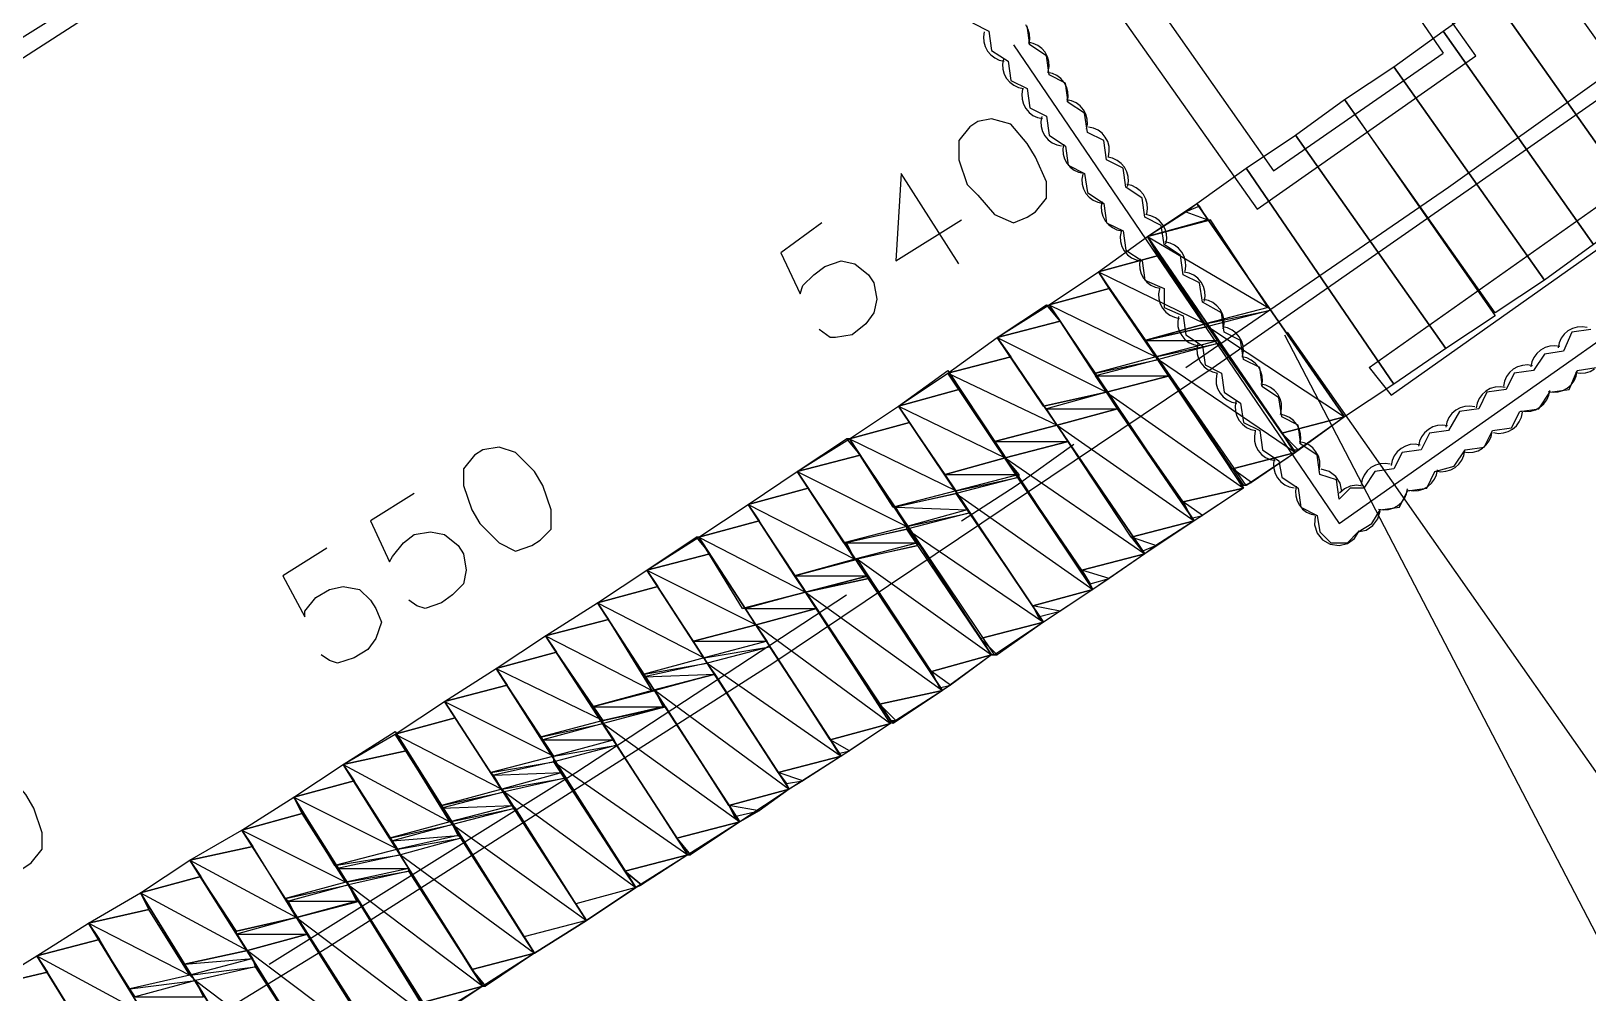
# Model space of a CAD drawing. Header units: millimetres. Extents: x 1 to 1188, y 1 to 840.
# Drawn here: x 1016.45 to 1052.58, y 583.54 to 605.86 of the extents above; entities that cross this region are included whole.
import ezdxf

# ---------------------------------------------------------------- set-up
doc = ezdxf.new("R2010")
doc.units = ezdxf.units.MM
doc.layers.add('GEOMETRY', color=7, linetype='Continuous')
doc.layers.add('TEXT_OUTLINE', color=7, linetype='Continuous')

msp = doc.modelspace()

# ---------------------------------------------------------------- linework, layer by layer
at = {"layer": 'GEOMETRY'}
for points in [[(939.172, 564.395), (950.411, 569.411), (961.46, 574.745), (972.446, 580.27), (983.368, 586.048), (994.1, 592.018), (1004.704, 598.177), (1015.245, 604.591), (1025.595, 611.258), (1035.819, 618.053), (1045.916, 625.102), (1055.821, 632.404), (1065.601, 639.833), (1075.253, 647.453), (1084.714, 655.327), (1094.048, 663.392), (1103.193, 671.583), (1112.146, 680.029), (1120.972, 688.602), (1129.545, 697.364)], [(947.301, 544.329), (958.477, 549.409), (969.589, 554.743), (980.573, 560.268), (991.432, 565.982), (1002.228, 571.952), (1012.832, 578.175), (1023.309, 584.589), (1033.66, 591.192), (1043.883, 598.051), (1053.98, 605.098), (1063.95, 612.338), (1073.729, 619.831), (1083.381, 627.451), (1092.842, 635.325), (1102.114, 643.326), (1111.257, 651.581), (1120.273, 659.963), (1129.038, 668.598), (1137.673, 677.361), (1146.119, 686.315), (1154.373, 695.459)], [(1035.12, 615.577), (1044.9, 601.733)], [(1009.847, 601.733), (1010.991, 602.431), (1021.341, 608.908), (1023.246, 610.179)], [(1049.98, 605.289), (1048.139, 607.893)], [(1047.694, 607.576), (1049.218, 605.353)], [(1043.248, 598.051), (1049.344, 602.241), (1056.266, 607.194)], [(1043.248, 598.051), (1049.344, 602.241), (1056.266, 607.194)], [(1038.295, 606.052), (1038.677, 605.86), (1038.74, 605.416), (1039.121, 605.163), (1039.184, 604.718), (1039.566, 604.527), (1039.629, 604.082), (1040.01, 603.892), (1040.073, 603.447), (1040.455, 603.194), (1040.518, 602.748), (1040.898, 602.558), (1040.963, 602.114), (1041.344, 601.86), (1041.407, 601.416), (1041.789, 601.226), (1041.852, 600.781), (1042.232, 600.527), (1042.296, 600.082), (1042.741, 599.892), (1042.741, 599.447), (1043.185, 599.256), (1043.248, 598.813), (1043.63, 598.558), (1043.693, 598.114), (1044.073, 597.923), (1044.138, 597.479), (1044.519, 597.225), (1044.582, 596.78), (1044.964, 596.59), (1045.027, 596.145), (1045.407, 595.891), (1045.471, 595.51), (1045.852, 595.256), (1045.916, 594.811), (1046.296, 594.621), (1046.36, 594.24), (1046.614, 593.985), (1046.995, 593.985), (1047.248, 594.24), (1047.567, 594.431), (1047.757, 594.748), (1048.202, 594.811), (1048.392, 595.193), (1048.836, 595.256), (1049.027, 595.638), (1049.471, 595.764), (1049.726, 596.145), (1050.17, 596.208), (1050.36, 596.59), (1050.805, 596.653), (1050.995, 597.034), (1051.44, 597.097), (1051.694, 597.479), (1052.139, 597.542), (1052.329, 597.986), (1052.773, 598.051)], [(1052.646, 598.939), (1052.202, 598.876), (1052.011, 598.431), (1051.567, 598.368), (1051.314, 597.986), (1050.869, 597.923), (1050.678, 597.542), (1050.233, 597.479), (1050.043, 597.097), (1049.598, 597.034), (1049.344, 596.59), (1048.901, 596.527), (1048.709, 596.145), (1048.265, 596.081), (1048.075, 595.701), (1047.63, 595.638), (1047.377, 595.256), (1047.058, 595.256), (1046.805, 595.002), (1046.741, 595.446), (1046.36, 595.573), (1046.296, 596.018), (1045.916, 596.272), (1045.852, 596.717), (1045.471, 596.907), (1045.407, 597.352), (1045.027, 597.606), (1044.964, 598.051), (1044.582, 598.241), (1044.519, 598.685), (1044.138, 598.876), (1044.073, 599.32), (1043.63, 599.573), (1043.566, 600.019), (1043.185, 600.209), (1043.121, 600.654), (1042.741, 600.907), (1042.677, 601.352), (1042.296, 601.543), (1042.232, 601.988), (1041.852, 602.241), (1041.789, 602.685), (1041.407, 602.877), (1041.344, 603.32), (1040.963, 603.51), (1040.898, 603.956), (1040.518, 604.209), (1040.455, 604.654), (1040.073, 604.844), (1040.01, 605.289), (1039.629, 605.543), (1039.566, 605.988)], [(1042.868, 606.052), (1045.281, 602.622)], [(1049.218, 605.86), (1052.71, 600.907)], [(1039.248, 605.543), (1046.805, 594.431), (1058.171, 602.431)], [(1044.9, 601.733), (1049.98, 605.289)], [(1045.281, 602.622), (1049.218, 605.353)], [(1047.503, 598.051), (1054.869, 603.257)], [(1047.503, 598.051), (1048.01, 597.415), (1055.377, 602.622), (1054.869, 603.257)], [(1037.978, 600.464), (1036.644, 602.558), (1036.518, 600.527), (1038.042, 601.479)], [(1034.803, 601.416), (1033.851, 600.717), (1034.295, 599.765), (1034.358, 599.955), (1034.613, 600.209), (1034.867, 600.4), (1035.247, 600.527), (1035.565, 600.464), (1035.882, 600.209), (1036.009, 600.019), (1036.073, 599.638), (1036.009, 599.32), (1035.819, 599.066), (1035.502, 598.813), (1035.12, 598.748), (1034.994, 598.748), (1034.74, 598.939)], [(1045.534, 598.813), (1066.235, 558.997)], [(1045.598, 598.876), (1070.681, 563.126)], [(1037.723, 597.923), (1041.09, 592.906)], [(1038.042, 594.494), (1039.311, 595.319), (1040.645, 596.272)], [(1038.042, 594.494), (1039.311, 595.319), (1040.645, 596.272)], [(1025.342, 595.129), (1024.326, 594.494), (1024.77, 593.542), (1024.833, 593.669), (1025.088, 593.985), (1025.342, 594.177), (1025.722, 594.24), (1026.04, 594.177), (1026.357, 593.922), (1026.484, 593.732), (1026.548, 593.352), (1026.484, 593.033), (1026.231, 592.78), (1025.977, 592.589), (1025.595, 592.463), (1025.405, 592.526), (1025.215, 592.653)], [(1023.309, 593.859), (1022.294, 593.223), (1022.802, 592.271), (1022.802, 592.398), (1023.056, 592.716), (1023.373, 592.906), (1023.691, 592.97), (1024.071, 592.906), (1024.326, 592.653), (1024.453, 592.463), (1024.58, 592.144), (1024.453, 591.764), (1024.263, 591.509), (1023.944, 591.319), (1023.564, 591.192), (1023.373, 591.256), (1023.182, 591.382)], [(1021.977, 584.207), (1029.089, 588.652), (1035.375, 592.78)], [(1021.977, 584.207), (1029.089, 588.652), (1035.375, 592.78)], [(1026.04, 590.303), (1029.342, 585.223)]]:
    msp.add_lwpolyline(points, dxfattribs=at)
for points in [[(1050.36, 606.685), (1051.504, 607.448), (1054.996, 602.558), (1053.853, 601.733)], [(1049.218, 605.86), (1050.36, 606.685), (1053.853, 601.733), (1052.71, 600.907)], [(1048.075, 605.035), (1049.218, 605.86), (1052.71, 600.907), (1051.567, 600.082)], [(1046.931, 604.273), (1048.075, 605.035), (1051.567, 600.082), (1050.423, 599.32)], [(1045.789, 603.447), (1046.931, 604.273), (1050.423, 599.256), (1049.281, 598.494)], [(1038.232, 603.639), (1037.978, 603.32), (1037.978, 602.877), (1038.169, 602.305), (1038.422, 602.051), (1038.804, 601.606), (1039.248, 601.416), (1039.566, 601.543), (1039.756, 601.669), (1040.01, 601.988), (1040.01, 602.368), (1039.756, 602.94), (1039.566, 603.257), (1039.184, 603.702), (1038.74, 603.829), (1038.422, 603.765)], [(1044.645, 602.685), (1045.789, 603.447), (1049.281, 598.494), (1048.075, 597.669)], [(1043.503, 601.86), (1044.645, 602.685), (1048.075, 597.669), (1046.931, 596.907)], [(1042.359, 601.098), (1043.503, 601.86), (1046.931, 596.907), (1045.789, 596.081)], [(1043.248, 601.669), (1043.756, 601.479), (1042.359, 601.098)], [(1043.503, 601.86), (1043.566, 601.796), (1043.248, 601.669)], [(1043.566, 601.796), (1043.248, 601.669), (1043.756, 601.479)], [(1043.82, 601.479), (1042.359, 601.098), (1043.82, 601.479), (1042.359, 601.098), (1043.756, 601.479)], [(1043.82, 601.479), (1042.359, 601.098), (1045.154, 599.447)], [(1041.217, 600.272), (1042.359, 601.098), (1045.789, 596.081), (1044.645, 595.319)], [(1042.359, 601.098), (1042.614, 600.654), (1041.217, 600.272)], [(1042.614, 600.654), (1042.359, 601.098)], [(1042.359, 601.098), (1045.154, 599.447), (1043.693, 599.066)], [(1042.614, 600.654), (1041.217, 600.272)], [(1041.217, 600.272), (1042.614, 600.654)], [(1042.614, 600.654), (1041.217, 600.272), (1043.693, 599.066)], [(1040.073, 599.51), (1041.217, 600.272), (1044.582, 595.256), (1043.439, 594.494)], [(1041.217, 600.272), (1041.47, 599.892), (1040.073, 599.51)], [(1041.47, 599.892), (1041.217, 600.272)], [(1041.217, 600.272), (1043.693, 599.066), (1042.296, 598.685)], [(1040.073, 599.51), (1041.47, 599.892)], [(1041.47, 599.892), (1040.073, 599.51)], [(1041.47, 599.892), (1040.073, 599.51), (1042.551, 598.304)], [(1038.867, 598.748), (1040.073, 599.51), (1043.439, 594.494), (1042.296, 593.732)], [(1040.01, 599.51), (1040.328, 599.13), (1038.867, 598.748)], [(1040.328, 599.13), (1040.01, 599.51)], [(1040.073, 599.51), (1042.551, 598.304), (1041.153, 597.923)], [(1045.154, 599.447), (1043.693, 599.066), (1045.217, 599.383)], [(1043.693, 599.066), (1045.217, 599.383), (1043.756, 599.003)], [(1045.217, 599.383), (1043.756, 599.003), (1046.931, 596.907)], [(1040.328, 599.13), (1038.867, 598.748)], [(1038.867, 598.748), (1040.328, 599.13)], [(1040.328, 599.13), (1038.867, 598.748), (1041.407, 597.479)], [(1043.756, 599.003), (1042.296, 598.685), (1043.756, 599.003), (1042.296, 598.685), (1043.693, 599.066)], [(1043.756, 599.003), (1042.296, 598.685), (1044.01, 598.685)], [(1043.756, 599.003), (1046.931, 596.907), (1045.471, 596.527)], [(1037.723, 597.923), (1038.867, 598.748), (1042.296, 593.732), (1041.09, 592.906)], [(1038.867, 598.748), (1039.184, 598.304), (1037.723, 597.923)], [(1039.184, 598.304), (1038.867, 598.748)], [(1038.867, 598.748), (1041.407, 597.479), (1039.946, 597.16)], [(1042.551, 598.304), (1044.01, 598.621), (1042.614, 598.241), (1042.551, 598.304), (1041.153, 597.923), (1042.614, 598.241)], [(1042.296, 598.685), (1044.01, 598.685), (1042.551, 598.304)], [(1044.01, 598.685), (1042.551, 598.304), (1044.01, 598.621)], [(1044.01, 598.621), (1042.614, 598.241), (1045.789, 596.081)], [(1039.184, 598.304), (1037.723, 597.923)], [(1037.723, 597.923), (1039.184, 598.304)], [(1039.184, 598.304), (1037.723, 597.923), (1040.264, 596.717)], [(1036.581, 597.16), (1037.723, 597.986), (1041.09, 592.906), (1039.946, 592.144)], [(1037.723, 597.923), (1037.978, 597.542), (1036.581, 597.16)], [(1037.978, 597.542), (1037.723, 597.923)], [(1037.723, 597.923), (1040.264, 596.717), (1038.804, 596.335)], [(1041.153, 597.923), (1042.614, 598.241), (1041.153, 597.859)], [(1042.614, 598.241), (1041.153, 597.859), (1042.868, 597.859)], [(1042.614, 598.241), (1045.789, 596.081), (1044.328, 595.701)], [(1037.978, 597.542), (1036.581, 597.16)], [(1036.581, 597.16), (1037.978, 597.542)], [(1037.978, 597.542), (1036.581, 597.16), (1039.057, 595.955)], [(1041.153, 597.859), (1042.868, 597.859), (1041.407, 597.479)], [(1041.407, 597.479), (1042.868, 597.859)], [(1042.868, 597.859), (1041.407, 597.479)], [(1042.868, 597.859), (1041.407, 597.479), (1044.582, 595.256)], [(1041.407, 597.479), (1039.946, 597.16)], [(1039.946, 597.16), (1041.407, 597.479), (1040.01, 597.097)], [(1041.407, 597.479), (1040.01, 597.097), (1041.66, 597.097)], [(1041.407, 597.479), (1044.582, 595.256), (1043.185, 594.939)], [(1035.439, 596.398), (1036.581, 597.16), (1039.946, 592.144), (1038.804, 591.382)], [(1036.581, 597.16), (1036.835, 596.78), (1035.439, 596.398)], [(1036.835, 596.78), (1036.581, 597.16)], [(1036.581, 597.16), (1039.057, 595.955), (1037.66, 595.573)], [(1040.01, 597.097), (1041.66, 597.097), (1040.264, 596.717)], [(1040.264, 596.717), (1041.66, 597.097)], [(1041.66, 597.097), (1040.264, 596.717)], [(1041.66, 597.097), (1040.264, 596.717), (1043.439, 594.494)], [(1045.471, 596.527), (1046.931, 596.907), (1045.852, 596.145)], [(1036.835, 596.78), (1035.439, 596.398)], [(1035.439, 596.398), (1036.835, 596.78)], [(1036.835, 596.78), (1035.439, 596.398), (1037.915, 595.193)], [(1038.804, 596.335), (1040.264, 596.717)], [(1040.264, 596.717), (1038.804, 596.335)], [(1040.264, 596.717), (1038.804, 596.335), (1040.518, 596.335)], [(1040.264, 596.717), (1043.439, 594.494), (1041.979, 594.114)], [(1045.471, 596.527), (1045.726, 596.145), (1045.852, 596.145)], [(1026.739, 596.018), (1026.484, 595.701), (1026.484, 595.319), (1026.676, 594.748), (1026.866, 594.431), (1027.31, 593.985), (1027.691, 593.795), (1028.072, 593.922), (1028.263, 594.05), (1028.517, 594.304), (1028.517, 594.748), (1028.327, 595.319), (1028.135, 595.638), (1027.691, 596.081), (1027.31, 596.208), (1026.929, 596.145)], [(1034.231, 595.638), (1035.439, 596.398), (1038.74, 591.382), (1037.597, 590.557)], [(1035.375, 596.398), (1035.692, 596.018), (1034.231, 595.638)], [(1035.439, 596.398), (1035.375, 596.398), (1035.692, 596.018)], [(1035.439, 596.398), (1037.915, 595.193), (1036.454, 594.811)], [(1038.804, 596.335), (1040.518, 596.335), (1039.057, 595.955)], [(1039.057, 595.955), (1040.518, 596.335)], [(1040.518, 596.335), (1039.057, 595.955)], [(1040.518, 596.335), (1039.057, 595.955), (1042.296, 593.732)], [(1044.328, 595.701), (1045.789, 596.081), (1044.772, 595.383)], [(1045.726, 596.145), (1045.852, 596.145), (1045.789, 596.081)], [(1035.692, 596.018), (1034.231, 595.638)], [(1034.231, 595.638), (1035.692, 596.018)], [(1035.692, 596.018), (1034.231, 595.638), (1036.771, 594.367)], [(1037.66, 595.573), (1039.057, 595.955)], [(1039.057, 595.955), (1037.66, 595.573)], [(1039.057, 595.955), (1037.66, 595.573), (1039.376, 595.573)], [(1039.057, 595.955), (1042.296, 593.732), (1040.835, 593.352)], [(1033.089, 594.876), (1034.231, 595.638), (1037.597, 590.557), (1036.454, 589.795)], [(1034.231, 595.638), (1034.485, 595.256), (1033.089, 594.876)], [(1034.485, 595.256), (1034.231, 595.638)], [(1034.231, 595.638), (1036.771, 594.367), (1035.31, 593.985)], [(1037.915, 595.193), (1039.376, 595.51), (1037.915, 595.129), (1037.915, 595.193), (1036.454, 594.811), (1037.915, 595.129)], [(1037.66, 595.573), (1039.376, 595.573), (1037.915, 595.193)], [(1039.376, 595.573), (1037.915, 595.193), (1039.376, 595.51)], [(1039.376, 595.51), (1037.915, 595.129), (1041.09, 592.906)], [(1044.328, 595.701), (1044.582, 595.319), (1044.772, 595.383)], [(1044.582, 595.319), (1044.772, 595.383), (1044.645, 595.319)], [(1034.485, 595.256), (1033.089, 594.876)], [(1033.089, 594.876), (1034.485, 595.256)], [(1034.485, 595.256), (1033.089, 594.876), (1035.565, 593.605)], [(1036.454, 594.811), (1037.915, 595.129), (1036.518, 594.811)], [(1037.915, 595.129), (1036.518, 594.811), (1038.169, 594.748)], [(1037.915, 595.129), (1041.09, 592.906), (1039.693, 592.526)], [(1043.185, 594.939), (1044.582, 595.256), (1043.63, 594.621)], [(1031.945, 594.114), (1033.089, 594.876), (1036.391, 589.795), (1035.247, 589.033)], [(1033.089, 594.876), (1033.343, 594.494), (1031.945, 594.114)], [(1033.343, 594.494), (1033.089, 594.876)], [(1033.089, 594.876), (1035.565, 593.605), (1034.168, 593.223)], [(1036.771, 594.367), (1038.232, 594.684), (1036.771, 594.304), (1036.771, 594.367), (1035.31, 593.985), (1036.771, 594.304)], [(1036.518, 594.811), (1038.169, 594.748), (1036.771, 594.367)], [(1038.169, 594.748), (1036.771, 594.367), (1038.232, 594.684)], [(1038.232, 594.684), (1036.771, 594.304), (1039.946, 592.144)], [(1043.185, 594.939), (1043.376, 594.557), (1043.63, 594.621)], [(1033.343, 594.494), (1031.945, 594.114)], [(1031.945, 594.114), (1033.343, 594.494)], [(1033.343, 594.494), (1031.945, 594.114), (1034.422, 592.843)], [(1035.31, 593.985), (1036.771, 594.304), (1035.375, 593.985)], [(1036.771, 594.304), (1035.375, 593.985), (1037.026, 593.985)], [(1036.771, 594.304), (1039.946, 592.144), (1038.485, 591.764)], [(1041.979, 594.114), (1043.439, 594.494), (1042.551, 593.922)], [(1043.376, 594.557), (1043.63, 594.621), (1043.439, 594.494)], [(1030.739, 593.352), (1031.945, 594.114), (1035.247, 589.033), (1034.041, 588.271)], [(1031.882, 594.114), (1032.2, 593.732), (1030.739, 593.352)], [(1031.945, 594.114), (1031.882, 594.114), (1032.2, 593.732)], [(1031.945, 594.114), (1034.422, 592.843), (1032.961, 592.463)], [(1035.375, 593.985), (1037.026, 593.985), (1035.565, 593.605)], [(1037.026, 593.985), (1035.565, 593.605), (1037.026, 593.922)], [(1035.565, 593.605), (1037.026, 593.922), (1035.629, 593.605)], [(1037.026, 593.922), (1035.629, 593.605), (1038.74, 591.382)], [(1041.979, 594.114), (1042.232, 593.795), (1042.551, 593.922)], [(1042.232, 593.795), (1042.551, 593.922), (1042.296, 593.732)], [(1032.2, 593.732), (1030.739, 593.352)], [(1030.739, 593.352), (1032.2, 593.732)], [(1032.2, 593.732), (1030.739, 593.352), (1033.279, 592.081)], [(1035.629, 593.605), (1034.168, 593.223), (1035.629, 593.605), (1034.168, 593.223), (1035.565, 593.605)], [(1035.629, 593.605), (1034.168, 593.223), (1035.882, 593.223)], [(1035.629, 593.605), (1038.74, 591.382), (1037.343, 591.002)], [(1040.835, 593.352), (1042.296, 593.732), (1041.47, 593.16)], [(1029.596, 592.589), (1030.739, 593.352), (1034.041, 588.271), (1032.898, 587.509)], [(1030.739, 593.352), (1030.993, 592.97), (1029.596, 592.589)], [(1030.993, 592.97), (1030.739, 593.352)], [(1030.739, 593.352), (1033.279, 592.081), (1031.819, 591.701)], [(1034.168, 593.223), (1035.882, 593.223), (1034.422, 592.843)], [(1035.882, 593.16), (1034.422, 592.843), (1035.882, 593.16), (1034.422, 592.843), (1035.882, 593.223)], [(1040.835, 593.352), (1041.027, 593.033), (1041.47, 593.16)], [(1030.993, 592.97), (1029.596, 592.589)], [(1029.596, 592.589), (1030.993, 592.97)], [(1030.993, 592.97), (1029.596, 592.589), (1032.072, 591.319)], [(1034.422, 592.843), (1032.961, 592.463)], [(1032.961, 592.463), (1034.422, 592.843), (1033.026, 592.463)], [(1034.422, 592.843), (1033.026, 592.463), (1034.677, 592.463)], [(1035.882, 593.16), (1034.422, 592.843), (1037.597, 590.557)], [(1034.422, 592.843), (1037.597, 590.557), (1036.136, 590.24)], [(1039.693, 592.526), (1041.09, 592.906), (1040.328, 592.398)], [(1041.027, 593.033), (1041.47, 593.16), (1041.09, 592.906)], [(1028.39, 591.827), (1029.596, 592.589), (1032.898, 587.509), (1031.692, 586.747)], [(1029.596, 592.589), (1029.851, 592.208), (1028.39, 591.827)], [(1029.851, 592.208), (1029.596, 592.589)], [(1029.596, 592.589), (1032.072, 591.319), (1030.676, 590.939)], [(1039.693, 592.526), (1039.819, 592.271), (1040.328, 592.398)], [(1029.851, 592.208), (1028.39, 591.827)], [(1028.39, 591.827), (1029.851, 592.208)], [(1029.851, 592.208), (1028.39, 591.827), (1030.866, 590.557)], [(1033.026, 592.463), (1034.677, 592.463), (1033.279, 592.081)], [(1033.279, 592.081), (1034.677, 592.463)], [(1034.677, 592.463), (1033.279, 592.081)], [(1034.677, 592.463), (1033.279, 592.081), (1036.391, 589.795)], [(1038.485, 591.764), (1039.946, 592.144), (1038.867, 591.382)], [(1039.819, 592.271), (1040.328, 592.398), (1039.946, 592.144)], [(1027.246, 591.065), (1028.39, 591.827), (1031.692, 586.747), (1030.485, 585.985)], [(1028.39, 591.827), (1028.644, 591.446), (1027.246, 591.065)], [(1028.644, 591.446), (1028.39, 591.827)], [(1028.39, 591.827), (1030.866, 590.557), (1029.469, 590.177)], [(1031.819, 591.701), (1033.279, 592.081)], [(1033.279, 592.081), (1031.819, 591.701)], [(1033.279, 592.081), (1031.819, 591.701), (1033.533, 591.701)], [(1033.279, 592.081), (1036.391, 589.795), (1034.994, 589.414)], [(1038.867, 591.382), (1038.74, 591.382), (1038.867, 591.382), (1038.74, 591.382), (1038.485, 591.764)], [(1028.644, 591.446), (1027.246, 591.065)], [(1027.246, 591.065), (1028.644, 591.446)], [(1028.644, 591.446), (1027.246, 591.065), (1029.723, 589.858)], [(1032.072, 591.319), (1033.596, 591.573), (1032.135, 591.192), (1032.072, 591.319), (1030.676, 590.939), (1032.135, 591.192)], [(1031.819, 591.701), (1033.533, 591.701), (1032.072, 591.319)], [(1033.533, 591.701), (1032.072, 591.319), (1033.596, 591.573)], [(1033.596, 591.573), (1032.135, 591.192), (1035.247, 589.033)], [(1026.04, 590.303), (1027.246, 591.065), (1030.485, 585.985), (1029.342, 585.223)], [(1027.246, 591.065), (1027.501, 590.684), (1026.04, 590.303)], [(1027.501, 590.684), (1027.246, 591.065)], [(1027.246, 591.065), (1029.723, 589.858), (1028.263, 589.478)], [(1030.676, 590.939), (1032.135, 591.192), (1030.676, 590.875)], [(1032.135, 591.192), (1030.676, 590.875), (1032.327, 590.939)], [(1032.135, 591.192), (1035.247, 589.033), (1033.788, 588.652)], [(1037.343, 591.002), (1038.74, 591.382), (1037.788, 590.684)], [(1027.501, 590.684), (1026.04, 590.303)], [(1026.04, 590.303), (1027.501, 590.684)], [(1027.501, 590.684), (1026.04, 590.303), (1028.58, 589.033)], [(1030.676, 590.875), (1032.327, 590.939), (1030.866, 590.557)], [(1032.327, 590.939), (1030.866, 590.557)], [(1030.866, 590.557), (1032.327, 590.939), (1030.93, 590.557)], [(1032.327, 590.939), (1030.93, 590.557), (1034.041, 588.271)], [(1037.343, 591.002), (1037.533, 590.62), (1037.788, 590.684)], [(1037.533, 590.62), (1037.788, 590.684), (1037.597, 590.557)], [(1024.897, 589.541), (1026.04, 590.303), (1029.342, 585.223), (1028.135, 584.46)], [(1026.04, 590.303), (1026.294, 589.922), (1024.897, 589.541)], [(1026.294, 589.922), (1026.04, 590.303)], [(1026.04, 590.303), (1028.58, 589.033), (1027.119, 588.652)], [(1030.93, 590.557), (1029.469, 590.177), (1030.93, 590.557), (1029.469, 590.177), (1030.866, 590.557)], [(1030.93, 590.557), (1029.469, 590.177), (1031.12, 590.177)], [(1030.93, 590.557), (1034.041, 588.271), (1032.644, 587.89)], [(1036.136, 590.24), (1037.597, 590.557), (1036.518, 589.858)], [(1029.723, 589.858), (1031.183, 590.177), (1029.723, 589.795), (1029.723, 589.858), (1028.263, 589.478), (1029.723, 589.795)], [(1029.469, 590.177), (1031.12, 590.177), (1029.723, 589.858)], [(1031.12, 590.177), (1029.723, 589.858), (1031.183, 590.177)], [(1031.183, 590.177), (1029.723, 589.795), (1032.898, 587.509)], [(1036.136, 590.24), (1036.391, 589.858), (1036.518, 589.858)], [(1023.691, 588.843), (1024.897, 589.605), (1028.135, 584.46), (1026.929, 583.698)], [(1026.294, 589.922), (1024.897, 589.541)], [(1024.897, 589.541), (1026.294, 589.922)], [(1026.294, 589.922), (1024.897, 589.541), (1027.373, 588.271)], [(1028.263, 589.478), (1029.723, 589.795), (1028.327, 589.414)], [(1029.723, 589.795), (1028.327, 589.414), (1029.977, 589.414)], [(1029.723, 589.795), (1032.898, 587.509), (1031.438, 587.128)], [(1034.994, 589.414), (1036.391, 589.795), (1035.439, 589.16)], [(1036.391, 589.858), (1036.518, 589.858), (1036.391, 589.795)], [(1024.897, 589.541), (1025.152, 589.16), (1023.691, 588.843)], [(1025.152, 589.16), (1024.897, 589.541)], [(1024.897, 589.541), (1027.373, 588.271), (1025.977, 587.89)], [(1028.58, 589.033), (1030.041, 589.288), (1028.58, 588.906), (1028.58, 589.033), (1027.119, 588.652), (1028.58, 588.906)], [(1028.327, 589.414), (1029.977, 589.414), (1028.58, 589.033)], [(1029.977, 589.414), (1028.58, 589.033), (1030.041, 589.288)], [(1030.041, 589.288), (1028.58, 588.906), (1031.692, 586.747)], [(1034.994, 589.414), (1035.184, 589.096), (1035.439, 589.16)], [(1025.152, 589.16), (1023.691, 588.843)], [(1023.691, 588.843), (1025.152, 589.16)], [(1025.152, 589.16), (1023.691, 588.843), (1026.167, 587.509)], [(1027.119, 588.652), (1028.58, 588.906), (1027.183, 588.589)], [(1028.58, 588.906), (1027.183, 588.589), (1028.77, 588.652)], [(1028.58, 588.906), (1031.692, 586.747), (1030.231, 586.366)], [(1033.788, 588.652), (1035.247, 589.033), (1034.358, 588.461)], [(1035.184, 589.096), (1035.439, 589.16), (1035.247, 589.033)], [(1014.928, 588.589), (1014.738, 588.334), (1014.673, 587.89), (1014.864, 587.319), (1015.055, 587.002), (1015.498, 586.556), (1015.88, 586.366), (1016.26, 586.43), (1016.452, 586.556), (1016.706, 586.873), (1016.706, 587.255), (1016.515, 587.827), (1016.325, 588.144), (1015.944, 588.589), (1015.498, 588.779), (1015.181, 588.716)], [(1022.547, 588.081), (1023.691, 588.843), (1026.929, 583.698), (1025.785, 582.938)], [(1023.691, 588.843), (1023.944, 588.461), (1022.547, 588.081)], [(1023.944, 588.461), (1023.691, 588.843)], [(1023.691, 588.843), (1026.167, 587.509), (1024.77, 587.128)], [(1027.373, 588.271), (1028.834, 588.526), (1027.438, 588.207), (1027.373, 588.271), (1025.977, 587.89), (1027.438, 588.207)], [(1027.183, 588.589), (1028.77, 588.652), (1027.373, 588.271)], [(1028.77, 588.652), (1027.373, 588.271), (1028.834, 588.526)], [(1028.834, 588.526), (1027.438, 588.207), (1030.485, 585.985)], [(1033.788, 588.652), (1033.978, 588.398), (1034.358, 588.461)], [(1023.944, 588.461), (1022.547, 588.081)], [(1022.547, 588.081), (1023.944, 588.461)], [(1023.944, 588.461), (1022.547, 588.081), (1024.96, 586.873)], [(1025.977, 587.89), (1027.438, 588.207), (1025.977, 587.827)], [(1027.438, 588.207), (1025.977, 587.827), (1027.628, 587.89)], [(1027.438, 588.207), (1030.485, 585.985), (1029.089, 585.604)], [(1032.644, 587.89), (1034.041, 588.271), (1033.343, 587.764)], [(1033.978, 588.398), (1034.358, 588.461), (1034.041, 588.271)], [(1021.341, 587.319), (1022.547, 588.081), (1025.722, 582.938), (1024.58, 582.239)], [(1022.547, 588.081), (1022.739, 587.7), (1021.341, 587.319)], [(1022.739, 587.7), (1022.547, 588.081)], [(1022.547, 588.081), (1024.96, 586.873), (1023.501, 586.493)], [(1026.167, 587.509), (1027.691, 587.827), (1026.231, 587.445), (1026.167, 587.509), (1024.77, 587.128), (1026.231, 587.445)], [(1025.977, 587.827), (1027.628, 587.89), (1026.167, 587.509)], [(1027.628, 587.89), (1026.167, 587.509), (1027.691, 587.827)], [(1027.691, 587.827), (1026.231, 587.445), (1029.342, 585.223)], [(1032.644, 587.89), (1032.771, 587.635), (1033.343, 587.764)], [(1022.739, 587.7), (1021.341, 587.319)], [(1021.341, 587.319), (1022.739, 587.7)], [(1022.739, 587.7), (1021.341, 587.319), (1023.754, 586.113)], [(1024.77, 587.128), (1026.231, 587.445), (1024.833, 587.065)], [(1026.231, 587.445), (1024.833, 587.065), (1026.357, 587.192)], [(1026.231, 587.445), (1029.342, 585.223), (1027.881, 584.842)], [(1031.438, 587.128), (1032.898, 587.509), (1031.755, 586.747)], [(1032.771, 587.635), (1033.343, 587.764), (1032.898, 587.509)], [(1020.134, 586.62), (1021.341, 587.319), (1024.58, 582.176), (1023.373, 581.477)], [(1021.341, 587.319), (1021.595, 586.938), (1020.134, 586.62)], [(1021.595, 586.938), (1021.341, 587.319)], [(1021.341, 587.319), (1023.754, 586.113), (1022.357, 585.731)], [(1024.96, 586.873), (1026.421, 587.128), (1025.023, 586.747), (1024.96, 586.873), (1023.501, 586.493), (1025.023, 586.747)], [(1024.833, 587.065), (1026.357, 587.192), (1024.96, 586.873)], [(1026.357, 587.192), (1024.96, 586.873), (1026.421, 587.128)], [(1026.421, 587.128), (1025.023, 586.747), (1028.135, 584.46)], [(1031.755, 586.747), (1031.692, 586.747), (1031.755, 586.747), (1031.692, 586.747), (1031.438, 587.128)], [(1020.134, 586.62), (1021.595, 586.938)], [(1021.595, 586.938), (1020.134, 586.62)], [(1021.595, 586.938), (1020.134, 586.62), (1022.61, 585.286)], [(1023.501, 586.493), (1025.023, 586.747), (1023.564, 586.43)], [(1025.023, 586.747), (1023.564, 586.43), (1025.215, 586.43)], [(1025.023, 586.747), (1028.135, 584.46), (1026.676, 584.08)], [(1030.231, 586.366), (1031.692, 586.747), (1030.613, 586.048)], [(1018.992, 585.858), (1020.134, 586.62), (1023.373, 581.477), (1022.167, 580.715)], [(1020.134, 586.62), (1020.389, 586.239), (1018.992, 585.858)], [(1020.389, 586.239), (1020.134, 586.62)], [(1020.134, 586.62), (1022.61, 585.286), (1021.214, 584.969)], [(1023.754, 586.113), (1025.215, 586.366), (1023.818, 586.048), (1023.754, 586.113), (1022.357, 585.731), (1023.818, 586.048)], [(1023.564, 586.43), (1025.215, 586.43), (1023.754, 586.113)], [(1025.215, 586.43), (1023.754, 586.113), (1025.215, 586.366)], [(1025.215, 586.366), (1023.818, 586.048), (1026.929, 583.698)], [(1030.613, 586.048), (1030.485, 585.985), (1030.613, 586.048), (1030.485, 585.985), (1030.231, 586.366)], [(1018.992, 585.858), (1020.389, 586.239)], [(1020.389, 586.239), (1018.992, 585.858)], [(1020.389, 586.239), (1018.992, 585.858), (1021.468, 584.525)], [(1022.357, 585.731), (1023.818, 586.048), (1022.42, 585.668)], [(1023.818, 586.048), (1022.42, 585.668), (1024.008, 585.668)], [(1023.818, 586.048), (1026.929, 583.698), (1025.532, 583.318)], [(1030.485, 585.985), (1029.089, 585.604), (1029.342, 585.223)], [(1017.785, 585.159), (1018.992, 585.858), (1022.167, 580.715), (1020.96, 579.953)], [(1018.992, 585.858), (1019.182, 585.477), (1017.785, 585.159)], [(1019.182, 585.477), (1018.992, 585.858)], [(1018.992, 585.858), (1021.468, 584.525), (1020.007, 584.207)], [(1022.42, 585.668), (1024.008, 585.668), (1022.61, 585.286)], [(1024.071, 585.668), (1022.61, 585.286), (1024.071, 585.668), (1022.61, 585.286), (1024.008, 585.668)], [(1024.071, 585.668), (1022.61, 585.286), (1025.722, 582.938)], [(1029.089, 585.604), (1029.342, 585.223)], [(1017.785, 585.159), (1019.182, 585.477)], [(1019.182, 585.477), (1017.785, 585.159)], [(1019.182, 585.477), (1017.785, 585.159), (1020.134, 583.953)], [(1022.61, 585.286), (1021.214, 584.969)], [(1021.214, 584.969), (1022.61, 585.286), (1021.214, 584.906)], [(1022.61, 585.286), (1021.214, 584.906), (1022.865, 584.906)], [(1022.61, 585.286), (1025.722, 582.938), (1024.326, 582.556)], [(1016.579, 584.397), (1017.785, 585.159), (1020.96, 579.953), (1019.754, 579.254)], [(1017.785, 585.159), (1018.039, 584.779), (1016.579, 584.397)], [(1018.039, 584.779), (1017.785, 585.159)], [(1017.785, 585.159), (1020.134, 583.953), (1018.738, 583.635)], [(1021.214, 584.906), (1022.865, 584.906), (1021.468, 584.525)], [(1021.468, 584.525), (1022.865, 584.906)], [(1022.865, 584.906), (1021.468, 584.525)], [(1022.865, 584.906), (1021.468, 584.525), (1024.58, 582.176)], [(1029.342, 585.223), (1027.881, 584.842), (1028.135, 584.46)], [(1016.579, 584.397), (1018.039, 584.779)], [(1018.039, 584.779), (1016.579, 584.397)], [(1018.039, 584.779), (1016.579, 584.397), (1019.055, 583.064)], [(1020.007, 584.207), (1021.468, 584.525)], [(1021.468, 584.525), (1020.007, 584.207)], [(1021.468, 584.525), (1020.007, 584.207), (1021.595, 584.334)], [(1021.468, 584.525), (1024.58, 582.176), (1023.119, 581.857)], [(1027.881, 584.842), (1028.135, 584.46)], [(1015.435, 583.698), (1016.579, 584.397), (1019.754, 579.254), (1018.547, 578.492)], [(1016.579, 584.397), (1016.832, 584.017), (1015.435, 583.698)], [(1016.832, 584.017), (1016.579, 584.397)], [(1016.579, 584.397), (1019.055, 583.064), (1017.658, 582.683)], [(1020.007, 584.207), (1021.595, 584.334), (1020.134, 583.953)], [(1021.595, 584.334), (1020.134, 583.953), (1021.658, 584.144)], [(1026.676, 584.08), (1028.135, 584.46), (1026.993, 583.698)], [(1016.832, 584.017), (1015.435, 583.698)], [(1015.435, 583.698), (1016.832, 584.017)], [(1016.832, 584.017), (1015.435, 583.698), (1017.848, 582.366)], [(1020.134, 583.953), (1021.658, 584.144), (1020.261, 583.827), (1020.134, 583.953), (1018.738, 583.635), (1020.261, 583.827)], [(1018.738, 583.635), (1020.261, 583.827), (1018.865, 583.445)], [(1020.261, 583.827), (1018.865, 583.445), (1020.452, 583.445)], [(1021.658, 584.144), (1020.261, 583.827), (1023.373, 581.477)], [(1020.261, 583.827), (1023.373, 581.477), (1021.913, 581.095)], [(1026.993, 583.698), (1026.929, 583.698), (1026.993, 583.698), (1026.929, 583.698), (1026.676, 584.08)], [(1025.532, 583.318), (1026.929, 583.698), (1025.914, 583.064)]]:
    msp.add_lwpolyline(points, close=True, dxfattribs=at)
at = {"layer": 'TEXT_OUTLINE'}
for points in [[(1038.57, 605.845), (1038.55, 605.73), (1038.557, 605.614), (1038.588, 605.502), (1038.643, 605.398)], [(1039.61, 605.558), (1039.628, 605.674), (1039.622, 605.79), (1039.591, 605.901), (1039.536, 606.005)], [(1039.981, 605.371), (1039.904, 605.46), (1039.812, 605.53), (1039.706, 605.578), (1039.592, 605.604)], [(1038.643, 605.398), (1038.719, 605.309), (1038.812, 605.239), (1038.917, 605.19), (1039.031, 605.165)], [(1039.013, 605.211), (1038.995, 605.095), (1039.001, 604.979), (1039.032, 604.867), (1039.088, 604.763)], [(1040.054, 604.923), (1040.073, 605.039), (1040.066, 605.155), (1040.035, 605.267), (1039.981, 605.371)], [(1039.088, 604.763), (1039.163, 604.674), (1039.256, 604.604), (1039.361, 604.555), (1039.476, 604.53)], [(1040.424, 604.672), (1040.349, 604.761), (1040.256, 604.831), (1040.151, 604.88), (1040.036, 604.905)], [(1039.458, 604.512), (1039.439, 604.396), (1039.446, 604.28), (1039.477, 604.168), (1039.531, 604.064)], [(1040.499, 604.224), (1040.517, 604.34), (1040.511, 604.456), (1040.48, 604.568), (1040.424, 604.672)], [(1039.531, 604.064), (1039.608, 603.975), (1039.7, 603.905), (1039.806, 603.856), (1039.92, 603.832)], [(1040.869, 604.037), (1040.793, 604.126), (1040.7, 604.196), (1040.595, 604.245), (1040.481, 604.27)], [(1040.942, 603.589), (1040.962, 603.705), (1040.955, 603.821), (1040.924, 603.933), (1040.869, 604.037)], [(1039.902, 603.877), (1039.884, 603.761), (1039.89, 603.645), (1039.921, 603.534), (1039.976, 603.431)], [(1039.976, 603.431), (1040.052, 603.341), (1040.145, 603.271), (1040.251, 603.222), (1040.365, 603.196)], [(1041.378, 603.402), (1041.302, 603.491), (1041.209, 603.561), (1041.104, 603.61), (1040.989, 603.634)], [(1041.451, 602.955), (1041.47, 603.07), (1041.464, 603.186), (1041.433, 603.298), (1041.378, 603.402)], [(1040.411, 603.242), (1040.392, 603.126), (1040.398, 603.01), (1040.43, 602.899), (1040.485, 602.795)], [(1040.485, 602.795), (1040.561, 602.706), (1040.653, 602.636), (1040.758, 602.587), (1040.872, 602.562)], [(1041.822, 602.703), (1041.745, 602.792), (1041.653, 602.862), (1041.547, 602.911), (1041.433, 602.936)], [(1041.896, 602.256), (1041.915, 602.372), (1041.908, 602.488), (1041.877, 602.599), (1041.822, 602.703)], [(1040.856, 602.543), (1040.837, 602.428), (1040.843, 602.312), (1040.874, 602.2), (1040.929, 602.097)], [(1042.267, 602.068), (1042.19, 602.157), (1042.098, 602.227), (1041.993, 602.276), (1041.878, 602.302)], [(1040.929, 602.097), (1041.005, 602.007), (1041.098, 601.937), (1041.203, 601.889), (1041.317, 601.864)], [(1041.299, 601.909), (1041.281, 601.793), (1041.288, 601.677), (1041.319, 601.565), (1041.374, 601.461)], [(1042.34, 601.621), (1042.359, 601.737), (1042.352, 601.853), (1042.321, 601.964), (1042.267, 602.068)], [(1042.711, 601.369), (1042.635, 601.459), (1042.543, 601.529), (1042.437, 601.578), (1042.322, 601.603)], [(1041.374, 601.461), (1041.449, 601.372), (1041.542, 601.302), (1041.647, 601.253), (1041.762, 601.228)], [(1041.745, 601.211), (1041.725, 601.094), (1041.732, 600.978), (1041.763, 600.866), (1041.818, 600.763)], [(1042.785, 600.922), (1042.803, 601.038), (1042.797, 601.154), (1042.766, 601.265), (1042.711, 601.369)], [(1043.156, 600.735), (1043.079, 600.824), (1042.987, 600.894), (1042.881, 600.943), (1042.767, 600.968)], [(1041.818, 600.763), (1041.894, 600.673), (1041.987, 600.603), (1042.092, 600.555), (1042.206, 600.53)], [(1042.188, 600.575), (1042.17, 600.459), (1042.176, 600.343), (1042.207, 600.231), (1042.263, 600.127)], [(1043.229, 600.287), (1043.248, 600.403), (1043.241, 600.519), (1043.21, 600.631), (1043.156, 600.735)], [(1042.263, 600.127), (1042.338, 600.038), (1042.431, 599.969), (1042.536, 599.92), (1042.651, 599.894)], [(1043.599, 600.036), (1043.524, 600.126), (1043.431, 600.196), (1043.326, 600.244), (1043.211, 600.269)], [(1042.633, 599.877), (1042.614, 599.761), (1042.621, 599.645), (1042.652, 599.534), (1042.706, 599.43)], [(1043.674, 599.589), (1043.692, 599.705), (1043.686, 599.821), (1043.655, 599.933), (1043.599, 600.036)], [(1042.706, 599.43), (1042.783, 599.341), (1042.875, 599.271), (1042.981, 599.222), (1043.095, 599.196)], [(1044.044, 599.401), (1043.968, 599.49), (1043.875, 599.56), (1043.77, 599.609), (1043.656, 599.634)], [(1044.117, 598.955), (1044.137, 599.07), (1044.13, 599.186), (1044.099, 599.297), (1044.044, 599.401)], [(1043.077, 599.241), (1043.059, 599.125), (1043.065, 599.01), (1043.096, 598.898), (1043.151, 598.795)], [(1044.488, 598.766), (1044.413, 598.855), (1044.32, 598.925), (1044.215, 598.974), (1044.101, 598.999)], [(1052.559, 598.985), (1052.443, 599.002), (1052.328, 598.994), (1052.217, 598.962), (1052.114, 598.905)], [(1043.151, 598.795), (1043.227, 598.705), (1043.32, 598.635), (1043.426, 598.586), (1043.54, 598.561)], [(1044.563, 598.319), (1044.582, 598.435), (1044.575, 598.551), (1044.544, 598.662), (1044.488, 598.766)], [(1052.114, 598.905), (1052.026, 598.828), (1051.958, 598.734), (1051.911, 598.628), (1051.887, 598.512)], [(1043.522, 598.606), (1043.503, 598.491), (1043.51, 598.375), (1043.541, 598.263), (1043.595, 598.16)], [(1044.933, 598.067), (1044.857, 598.157), (1044.764, 598.227), (1044.659, 598.276), (1044.545, 598.301)], [(1051.479, 598.46), (1051.391, 598.383), (1051.322, 598.289), (1051.275, 598.183), (1051.252, 598.069)], [(1051.925, 598.541), (1051.809, 598.558), (1051.693, 598.55), (1051.582, 598.517), (1051.479, 598.46)], [(1043.595, 598.16), (1043.672, 598.07), (1043.764, 598), (1043.869, 597.952), (1043.984, 597.927)], [(1043.966, 597.907), (1043.947, 597.792), (1043.954, 597.676), (1043.985, 597.565), (1044.04, 597.461)], [(1045.008, 597.621), (1045.026, 597.737), (1045.02, 597.852), (1044.989, 597.964), (1044.933, 598.067)], [(1050.844, 598.016), (1050.756, 597.938), (1050.687, 597.845), (1050.64, 597.739), (1050.616, 597.623)], [(1051.29, 598.096), (1051.174, 598.113), (1051.058, 598.105), (1050.947, 598.073), (1050.844, 598.016)], [(1052.099, 597.577), (1052.187, 597.654), (1052.256, 597.747), (1052.303, 597.853), (1052.326, 597.968)], [(1052.289, 597.94), (1052.405, 597.923), (1052.521, 597.931), (1052.632, 597.964), (1052.734, 598.022)], [(1045.378, 597.433), (1045.302, 597.522), (1045.209, 597.592), (1045.104, 597.641), (1044.99, 597.666)], [(1050.655, 597.588), (1050.539, 597.605), (1050.424, 597.597), (1050.312, 597.564), (1050.21, 597.508)], [(1051.654, 597.495), (1051.77, 597.479), (1051.885, 597.487), (1051.996, 597.52), (1052.099, 597.577)], [(1044.04, 597.461), (1044.117, 597.372), (1044.209, 597.302), (1044.315, 597.253), (1044.429, 597.228)], [(1044.411, 597.273), (1044.392, 597.157), (1044.399, 597.041), (1044.43, 596.929), (1044.485, 596.826)], [(1045.451, 596.985), (1045.47, 597.101), (1045.464, 597.217), (1045.433, 597.329), (1045.378, 597.433)], [(1050.21, 597.508), (1050.121, 597.43), (1050.052, 597.337), (1050.005, 597.23), (1049.982, 597.115)], [(1051.464, 597.132), (1051.552, 597.209), (1051.621, 597.303), (1051.668, 597.409), (1051.691, 597.524)], [(1044.485, 596.826), (1044.561, 596.736), (1044.653, 596.666), (1044.758, 596.618), (1044.873, 596.593)], [(1045.822, 596.735), (1045.746, 596.824), (1045.654, 596.894), (1045.548, 596.943), (1045.434, 596.968)], [(1049.511, 597.063), (1049.423, 596.985), (1049.354, 596.892), (1049.307, 596.786), (1049.284, 596.671)], [(1049.956, 597.144), (1049.84, 597.161), (1049.725, 597.152), (1049.614, 597.119), (1049.511, 597.063)], [(1050.83, 596.624), (1050.918, 596.702), (1050.986, 596.795), (1051.034, 596.901), (1051.057, 597.016)], [(1051.019, 597.052), (1051.135, 597.034), (1051.25, 597.042), (1051.361, 597.075), (1051.464, 597.132)], [(1044.856, 596.575), (1044.837, 596.459), (1044.844, 596.343), (1044.875, 596.231), (1044.929, 596.127)], [(1045.897, 596.287), (1045.915, 596.403), (1045.908, 596.519), (1045.877, 596.631), (1045.822, 596.735)], [(1048.876, 596.619), (1048.788, 596.541), (1048.719, 596.448), (1048.672, 596.342), (1048.648, 596.226)], [(1049.321, 596.699), (1049.205, 596.716), (1049.09, 596.708), (1048.979, 596.675), (1048.876, 596.619)], [(1050.131, 596.179), (1050.219, 596.257), (1050.288, 596.35), (1050.335, 596.457), (1050.359, 596.572)], [(1050.383, 596.543), (1050.5, 596.526), (1050.615, 596.535), (1050.727, 596.568), (1050.83, 596.624)], [(1044.929, 596.127), (1045.006, 596.038), (1045.098, 595.968), (1045.203, 595.919), (1045.318, 595.894)], [(1046.267, 596.099), (1046.191, 596.189), (1046.098, 596.259), (1045.993, 596.307), (1045.879, 596.332)], [(1046.34, 595.651), (1046.359, 595.768), (1046.353, 595.884), (1046.322, 595.996), (1046.267, 596.099)], [(1048.241, 596.174), (1048.153, 596.096), (1048.084, 596.003), (1048.037, 595.897), (1048.013, 595.782)], [(1048.687, 596.255), (1048.57, 596.272), (1048.455, 596.264), (1048.343, 596.23), (1048.241, 596.174)], [(1049.496, 595.736), (1049.584, 595.813), (1049.653, 595.906), (1049.7, 596.012), (1049.723, 596.127)], [(1049.685, 596.099), (1049.801, 596.082), (1049.917, 596.09), (1050.028, 596.123), (1050.131, 596.179)], [(1045.3, 595.94), (1045.281, 595.824), (1045.288, 595.708), (1045.319, 595.597), (1045.374, 595.493)], [(1047.542, 595.73), (1047.454, 595.653), (1047.385, 595.559), (1047.338, 595.453), (1047.315, 595.337)], [(1047.988, 595.81), (1047.872, 595.827), (1047.756, 595.819), (1047.645, 595.787), (1047.542, 595.73)], [(1049.049, 595.654), (1049.166, 595.637), (1049.282, 595.646), (1049.393, 595.679), (1049.496, 595.736)], [(1045.374, 595.493), (1045.45, 595.404), (1045.542, 595.334), (1045.648, 595.285), (1045.763, 595.259)], [(1046.868, 595.176), (1046.827, 595.367), (1046.725, 595.527), (1046.573, 595.641), (1046.386, 595.697)], [(1048.861, 595.29), (1048.949, 595.368), (1049.018, 595.461), (1049.065, 595.567), (1049.088, 595.682)], [(1045.808, 595.304), (1045.789, 595.188), (1045.796, 595.073), (1045.827, 594.961), (1045.881, 594.858)], [(1047.353, 595.303), (1047.205, 595.32), (1047.06, 595.297), (1046.927, 595.235), (1046.813, 595.137)], [(1048.162, 594.847), (1048.25, 594.924), (1048.319, 595.018), (1048.366, 595.123), (1048.389, 595.238)], [(1048.416, 595.211), (1048.531, 595.193), (1048.647, 595.201), (1048.758, 595.234), (1048.861, 595.29)], [(1045.881, 594.858), (1045.958, 594.768), (1046.05, 594.698), (1046.156, 594.65), (1046.27, 594.625)], [(1047.237, 594.24), (1047.429, 594.283), (1047.588, 594.387), (1047.701, 594.541), (1047.754, 594.73)], [(1047.717, 594.765), (1047.833, 594.748), (1047.948, 594.756), (1048.059, 594.789), (1048.162, 594.847)], [(1046.252, 594.606), (1046.236, 594.4), (1046.296, 594.21), (1046.42, 594.053), (1046.599, 593.951)], [(1046.599, 593.951), (1046.804, 593.923), (1046.998, 593.972), (1047.161, 594.087), (1047.273, 594.261)]]:
    msp.add_lwpolyline(points, dxfattribs=at)

doc.saveas('drawing.dxf')
